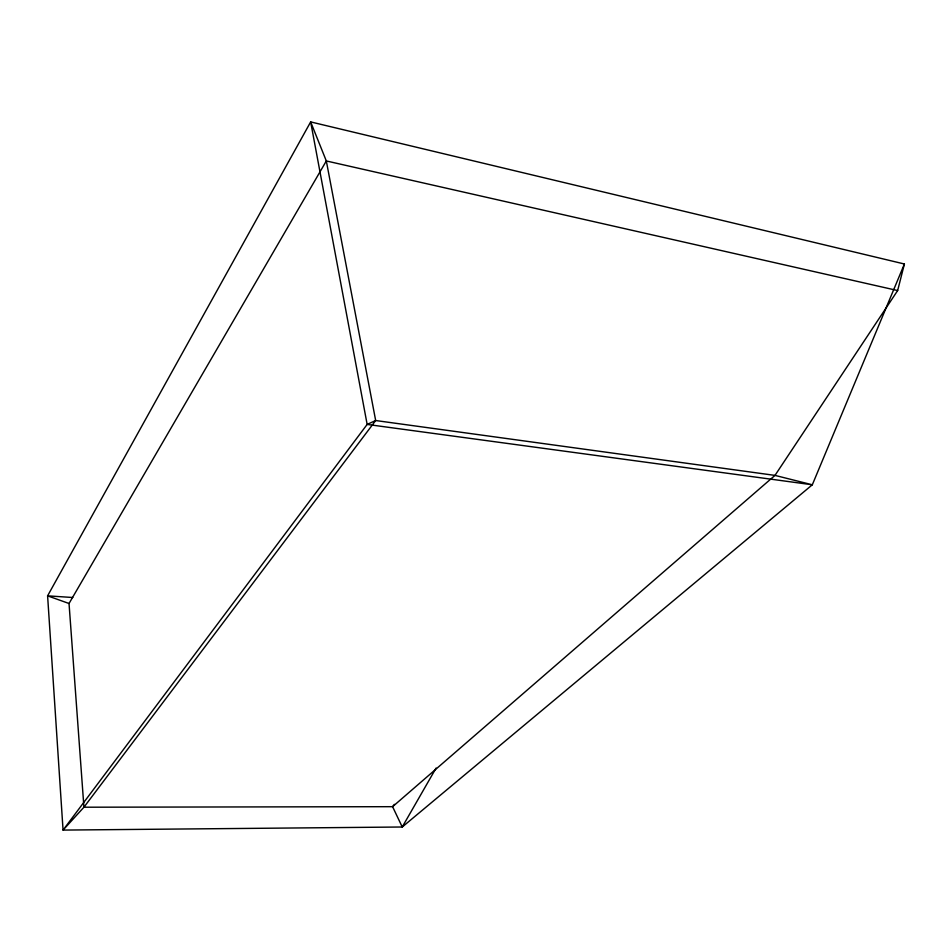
<?xml version="1.0" encoding="UTF-8"?>
<svg xmlns="http://www.w3.org/2000/svg" width="952" height="952" viewBox="0 0 952 952"><rect width="100%" height="100%" fill="white"/><g stroke="black" fill="none" stroke-linecap="round" stroke-linejoin="round"><path stroke-width="1.43" d="M897.653 290.55L326.322 160.959L69.032 603.497L83.931 807.213L375.671 420.534L326.322 160.959L310.661 121.915L367.151 424.425L812.318 484.782L774.987 475.393L375.671 420.534L367.151 424.425L63.058 830.084L83.931 807.213L392.593 806.689L774.987 475.393L897.653 290.55L904.4 264.001L310.661 121.915L47.6 595.845L63.058 830.084L402.244 827.002L812.318 484.782L904.4 264.001M436.099 768.038L402.244 827.002L392.593 806.689L394.414 804.345M72.78 597.511L47.6 595.845L69.032 603.497"/></g></svg>
